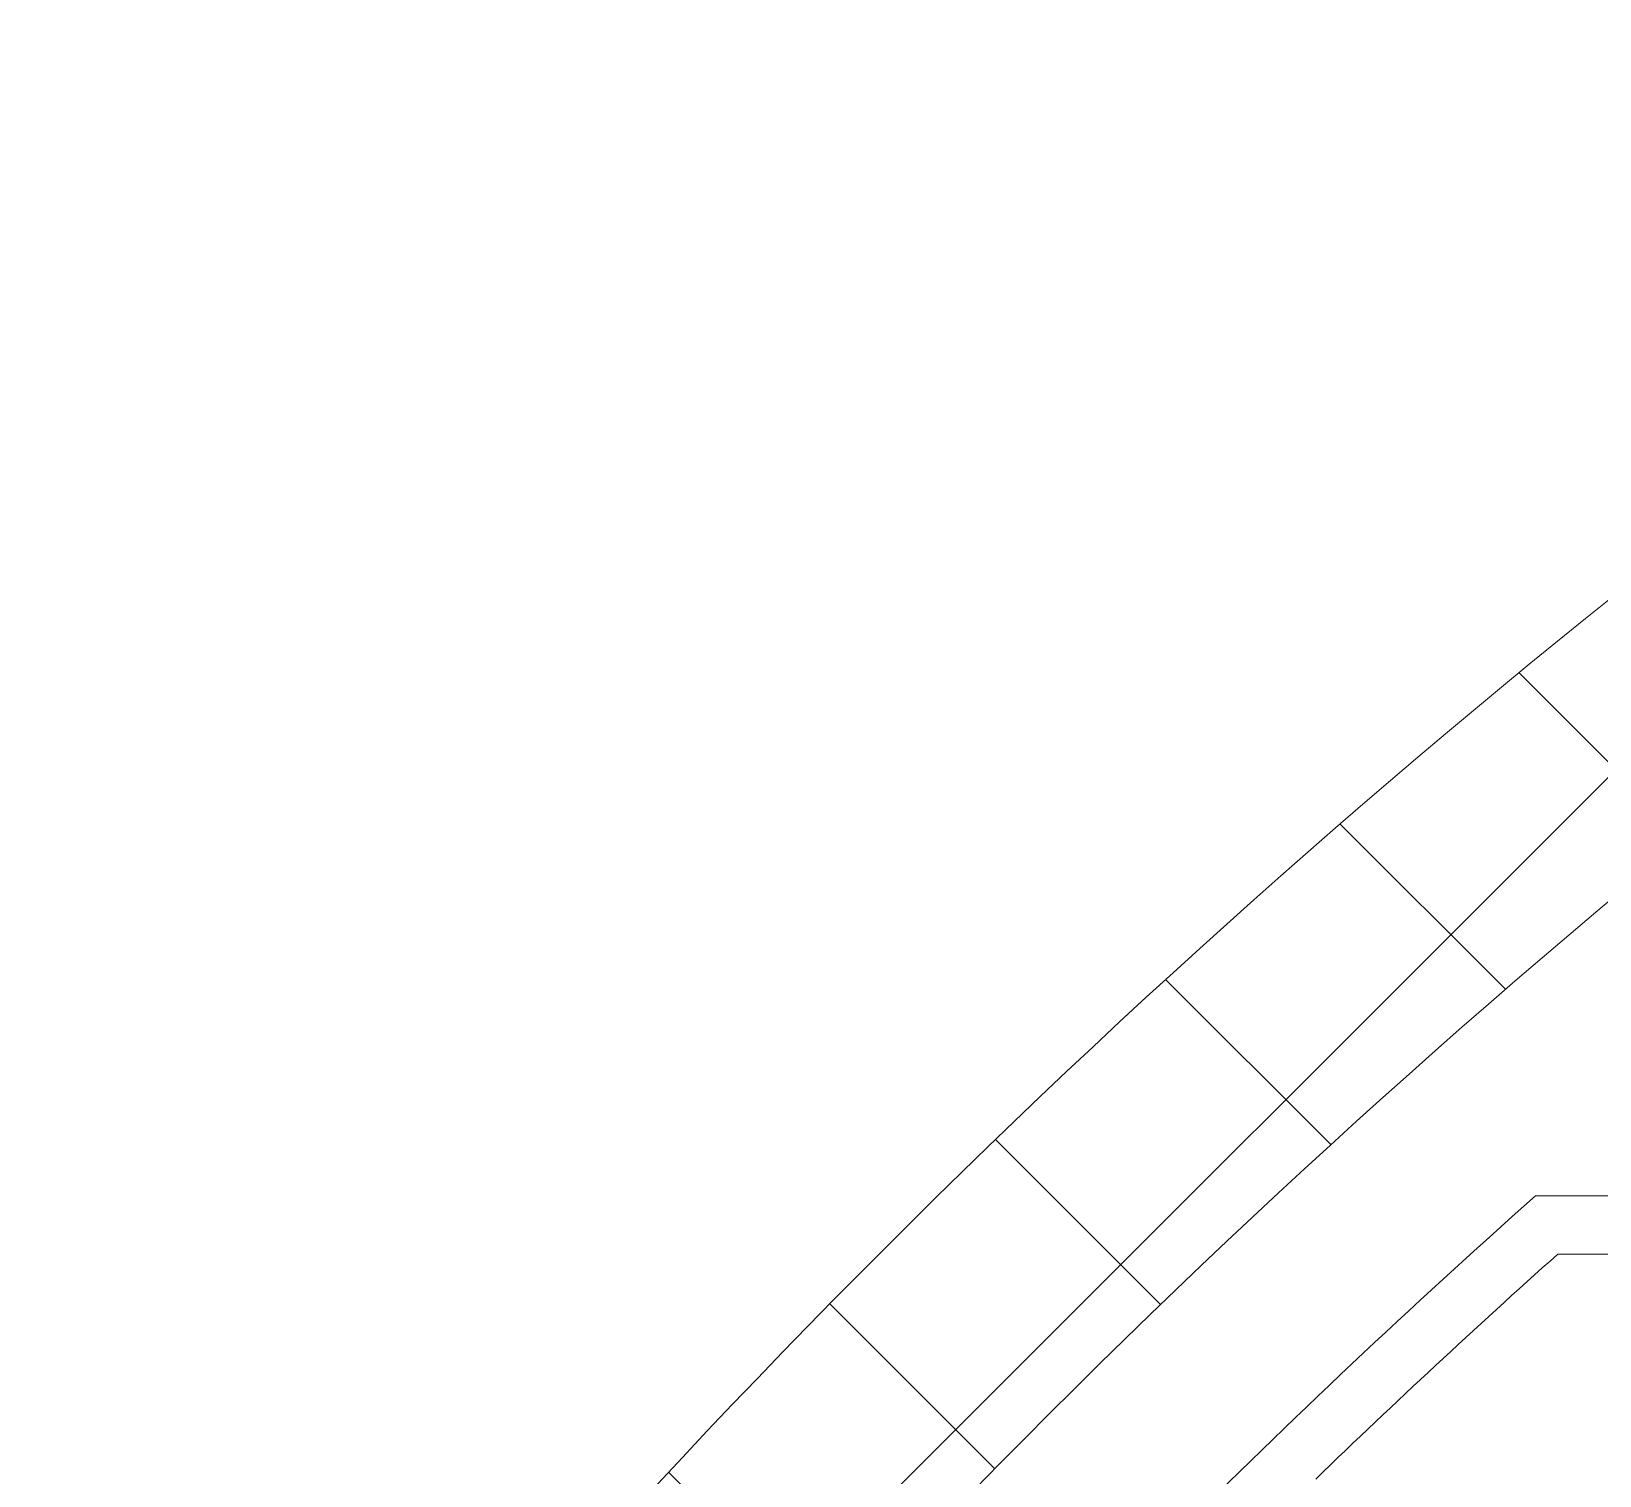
# Model space of a CAD drawing. Header units: inches. Extents: x -17.3 to 28.4, y -11 to 34.2.
# Drawn here: x 0.5922 to 1.0122, y 16.1186 to 16.5054 of the extents above; entities that cross this region are included whole.
import ezdxf

# ---------------------------------------------------------------- set-up
doc = ezdxf.new("R2010")
doc.units = ezdxf.units.IN
doc.header["$MEASUREMENT"] = 0
doc.layers.add('NOPLOT', color=5, linetype='Continuous', lineweight=5)

# ---------------------------------------------------------------- blocks, each defined once
blk = doc.blocks.new('Ring_Arc')
at = {"layer": 'NOPLOT'}
for p, q in [((-2.20263, 0.45925), (-2.1297, 0.33293)), ((-2.21914, 0.45659), (-2.13913, 0.31802))]:
    blk.add_line(p, q, dxfattribs=at)
for radius, start, end in [(2.375, 165, 180), (2.3125, 165, 180), (2.26562, 165, 168.37359), (2.25, 165.96882, 168.22256)]:
    blk.add_arc((0, 0), radius, start, end, dxfattribs=at)
blk = doc.blocks.new('*U3')
at = {"layer": 'NOPLOT', "xscale": -1, "rotation": 149.9999999999999}
blk.add_blockref('Ring_Arc', (2.01095, -0.59375), dxfattribs=at)
at = {"layer": 'NOPLOT'}
blk.add_blockref('Ring_Arc', (2.01095, -0.59375), dxfattribs=at)
blk = doc.blocks.new('*U4')
at = {"layer": 'NOPLOT', "color": 0, "linetype": 'ByBlock', "lineweight": -2, "transparency": 16777216, "rotation": 149.9999999999999}
blk.add_blockref('*U3', (11.09154, 5.98032), dxfattribs=at)
blk = doc.blocks.new('*U34')
at = {"layer": 'NOPLOT'}
blk.add_arc((0, 0), 0.98437, 326.25, 303.75, dxfattribs=at)
blk = doc.blocks.new('*U35')
at = {"layer": 'NOPLOT', "color": 0, "linetype": 'ByBlock', "lineweight": -2, "transparency": 16777216}
for p, rotation in [((-8.90075, 18.71904), 172.4999999999993), ((-8.80394, 18.80394), 180)]:
    blk.add_blockref('*U34', p, dxfattribs=dict(at, rotation=rotation))
blk = doc.blocks.new('Ring')
at = {"layer": 'NOPLOT'}
h = blk.add_hatch(dxfattribs=at)
h.set_pattern_fill('ANSI37', color=256, scale=0.5)
edge = h.paths.add_edge_path(flags=17)
edge.add_arc((0, 0), 2.3125, 0, 360)
edge = h.paths.add_edge_path()
edge.add_arc((0, 0), 2.375, 0, 360)
h = blk.add_hatch(dxfattribs=at)
h.set_pattern_fill('ANSI37', color=256, scale=0.5)
edge = h.paths.add_edge_path(flags=17)
edge.add_arc((0, 0), 1.96875, 0, 360)
edge = h.paths.add_edge_path()
edge.add_arc((0, 0), 2, 0, 360)
for name, p in [('*U4', (-9.64689, -7.5)), ('*U35', (9.5, -19.5))]:
    blk.add_blockref(name, p, dxfattribs=at)

msp = doc.modelspace()

# ---------------------------------------------------------------- block references
at = {"layer": 'NOPLOT', "rotation": 180}
msp.add_blockref('Ring', (2.5, 14.5), dxfattribs=at)

doc.saveas('drawing.dxf')
